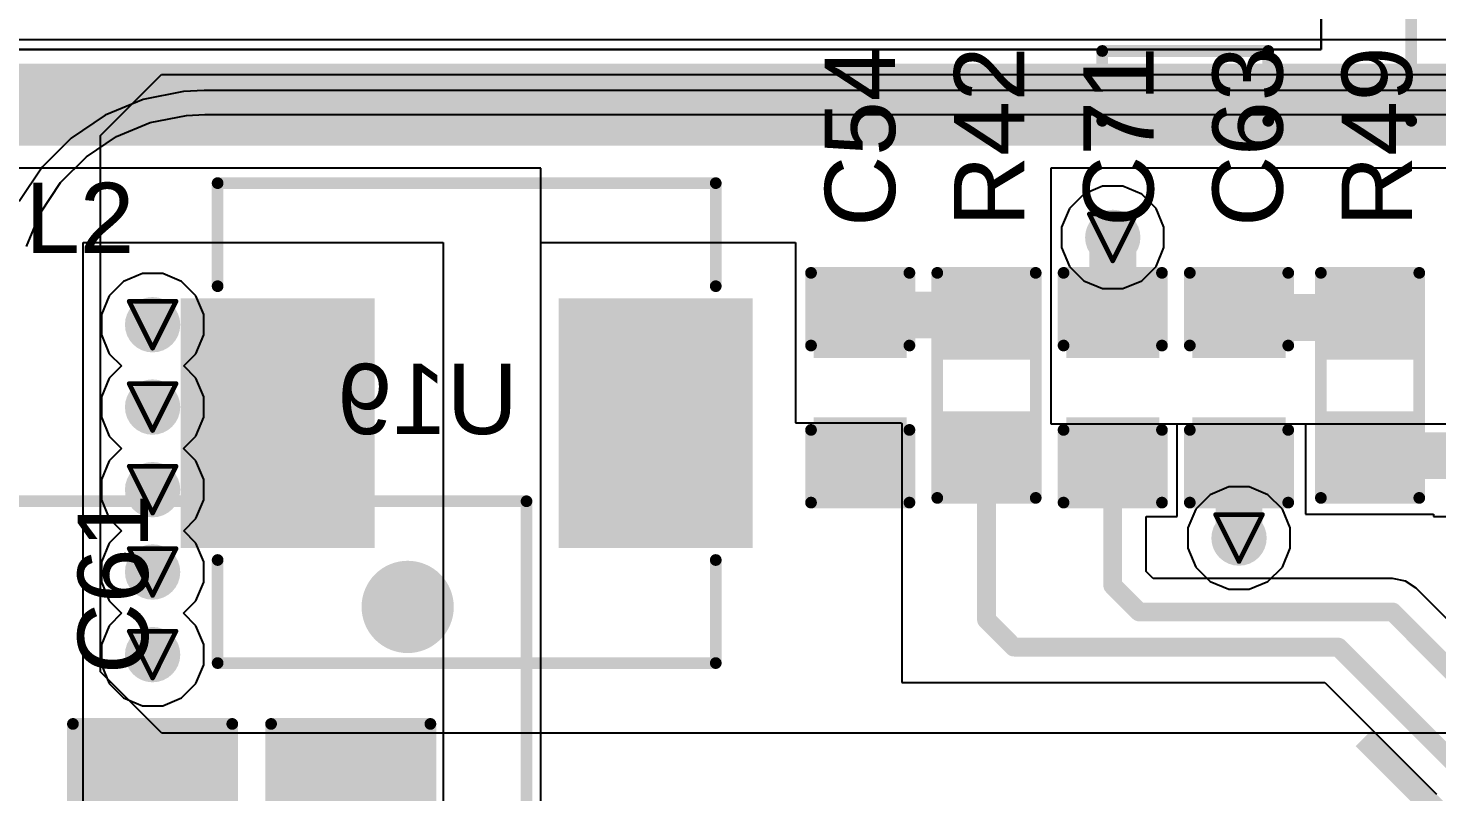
# Model space of a CAD drawing. Header units: inches. Extents: x 0 to 211, y 0 to 201.
# Drawn here: x 0.628 to 1.229, y 3.994 to 4.32 of the extents above; entities that cross this region are included whole.
import ezdxf

# ---------------------------------------------------------------- set-up
doc = ezdxf.new("R2010")
doc.units = ezdxf.units.IN
doc.header["$MEASUREMENT"] = 0
for name, color, linetype in [('Bottom Layer', 5, 'Continuous'), ('Bottom Overlay', 54, 'Continuous'), ('Drill Drawing', 1, 'Continuous'), ('Layer 1', 16, 'Continuous'), ('Layer 2', 76, 'Continuous'), ('Top Layer', 1, 'Continuous'), ('Top Overlay', 2, 'Continuous'), ('Top Paste', 8, 'Continuous'), ('Top Solder', 216, 'Continuous'), ('Via Holes', 16, 'Continuous')]:
    doc.layers.add(name, color=color, linetype=linetype)
doc.styles.add('Arial', font='', dxfattribs={"height": 0.2})
doc.styles.get('Arial').set_extended_font_data('Arial')

# ---------------------------------------------------------------- blocks, each defined once
blk = doc.blocks.new('VRB1212S_10WR3_B_8')
at = {"layer": 'Bottom Overlay'}
for points in [[(-0.43307, -0.1003, 0.005, 0.005, 0), (-0.43307, 0.27372, 0.005, 0.005, 0)], [(0.43307, 0.27372, 0.005, 0.005, 0), (-0.43307, 0.27372, 0.005, 0.005, 0)]]:
    blk.add_lwpolyline(points, format="xyseb", dxfattribs=at)
for points in [[(-0.43432, 0.27372, 0.0025, 0.0025, 1), (-0.43182, 0.27372, 0.0025, 0.0025, 1)], [(-0.43432, 0.27372, 0.0025, 0.0025, 1), (-0.43182, 0.27372, 0.0025, 0.0025, 1)], [(-0.37816, 0.223, 0.01969, 0.01969, 1), (-0.39784, 0.223, 0.01969, 0.01969, 1)], [(-0.40276, 0.223, 0.00984, 0.00984, 1), (-0.39292, 0.223, 0.00984, 0.00984, 1)], [(-0.38308, 0.223, 0.00984, 0.00984, 1), (-0.37324, 0.223, 0.00984, 0.00984, 1)]]:
    blk.add_lwpolyline(points, format="xyseb", close=True, dxfattribs=at)
blk = doc.blocks.new('R___0603_150')
at = {"layer": 'Top Layer'}
for points in [[(-0.015, 0.0175), (-0.015, -0.0175), (-0.045, -0.0175), (-0.045, 0.0175)], [(0.045, 0.0175), (0.045, -0.0175), (0.015, -0.0175), (0.015, 0.0175)]]:
    blk.add_hatch(color=1, dxfattribs=at).paths.add_polyline_path(points)
at = {"layer": 'Top Paste'}
for points in [[(-0.015, 0.0175), (-0.015, -0.0175), (-0.045, -0.0175), (-0.045, 0.0175)], [(0.045, 0.0175), (0.045, -0.0175), (0.015, -0.0175), (0.015, 0.0175)]]:
    blk.add_hatch(color=8, dxfattribs=at).paths.add_polyline_path(points)
at = {"layer": 'Top Solder'}
for points in [[(-0.011, 0.0215), (-0.011, -0.0215), (-0.049, -0.0215), (-0.049, 0.0215)], [(0.049, 0.0215), (0.049, -0.0215), (0.011, -0.0215), (0.011, 0.0215)]]:
    blk.add_hatch(color=216, dxfattribs=at).paths.add_polyline_path(points)
at = {"layer": 'Top Overlay'}
for points in [[(0.048, 0.021, 0.005, 0.005, 0), (-0.048, 0.021, 0.005, 0.005, 0)], [(-0.048, -0.021, 0.005, 0.005, 0), (-0.048, 0.021, 0.005, 0.005, 0)], [(0.048, -0.021, 0.005, 0.005, 0), (0.048, 0.021, 0.005, 0.005, 0)], [(0.048, -0.021, 0.005, 0.005, 0), (-0.048, -0.021, 0.005, 0.005, 0)]]:
    blk.add_lwpolyline(points, format="xyseb", dxfattribs=at)
for points in [[(-0.04925, 0.021, 0.0025, 0.0025, 1), (-0.04675, 0.021, 0.0025, 0.0025, 1)], [(-0.04925, 0.021, 0.0025, 0.0025, 1), (-0.04675, 0.021, 0.0025, 0.0025, 1)], [(0.04675, 0.021, 0.0025, 0.0025, 1), (0.04925, 0.021, 0.0025, 0.0025, 1)], [(0.04675, 0.021, 0.0025, 0.0025, 1), (0.04925, 0.021, 0.0025, 0.0025, 1)], [(-0.04925, -0.021, 0.0025, 0.0025, 1), (-0.04675, -0.021, 0.0025, 0.0025, 1)], [(-0.04925, -0.021, 0.0025, 0.0025, 1), (-0.04675, -0.021, 0.0025, 0.0025, 1)], [(0.04675, -0.021, 0.0025, 0.0025, 1), (0.04925, -0.021, 0.0025, 0.0025, 1)], [(0.04675, -0.021, 0.0025, 0.0025, 1), (0.04925, -0.021, 0.0025, 0.0025, 1)]]:
    blk.add_lwpolyline(points, format="xyseb", close=True, dxfattribs=at)
blk = doc.blocks.new('R___0603_157')
at = {"layer": 'Top Layer'}
for points in [[(-0.015, 0.0175), (-0.015, -0.0175), (-0.045, -0.0175), (-0.045, 0.0175)], [(0.045, 0.0175), (0.045, -0.0175), (0.015, -0.0175), (0.015, 0.0175)]]:
    blk.add_hatch(color=1, dxfattribs=at).paths.add_polyline_path(points)
at = {"layer": 'Top Paste'}
for points in [[(-0.015, 0.0175), (-0.015, -0.0175), (-0.045, -0.0175), (-0.045, 0.0175)], [(0.045, 0.0175), (0.045, -0.0175), (0.015, -0.0175), (0.015, 0.0175)]]:
    blk.add_hatch(color=8, dxfattribs=at).paths.add_polyline_path(points)
at = {"layer": 'Top Solder'}
for points in [[(-0.011, 0.0215), (-0.011, -0.0215), (-0.049, -0.0215), (-0.049, 0.0215)], [(0.049, 0.0215), (0.049, -0.0215), (0.011, -0.0215), (0.011, 0.0215)]]:
    blk.add_hatch(color=216, dxfattribs=at).paths.add_polyline_path(points)
at = {"layer": 'Top Overlay'}
for points in [[(-0.048, 0.021, 0.005, 0.005, 0), (-0.048, -0.021, 0.005, 0.005, 0)], [(-0.048, 0.021, 0.005, 0.005, 0), (0.048, 0.021, 0.005, 0.005, 0)], [(0.048, 0.021, 0.005, 0.005, 0), (0.048, -0.021, 0.005, 0.005, 0)], [(-0.048, -0.021, 0.005, 0.005, 0), (0.048, -0.021, 0.005, 0.005, 0)]]:
    blk.add_lwpolyline(points, format="xyseb", dxfattribs=at)
for points in [[(-0.04925, 0.021, 0.0025, 0.0025, 1), (-0.04675, 0.021, 0.0025, 0.0025, 1)], [(-0.04925, 0.021, 0.0025, 0.0025, 1), (-0.04675, 0.021, 0.0025, 0.0025, 1)], [(0.04675, 0.021, 0.0025, 0.0025, 1), (0.04925, 0.021, 0.0025, 0.0025, 1)], [(0.04675, 0.021, 0.0025, 0.0025, 1), (0.04925, 0.021, 0.0025, 0.0025, 1)], [(-0.04925, -0.021, 0.0025, 0.0025, 1), (-0.04675, -0.021, 0.0025, 0.0025, 1)], [(-0.04925, -0.021, 0.0025, 0.0025, 1), (-0.04675, -0.021, 0.0025, 0.0025, 1)], [(0.04675, -0.021, 0.0025, 0.0025, 1), (0.04925, -0.021, 0.0025, 0.0025, 1)], [(0.04675, -0.021, 0.0025, 0.0025, 1), (0.04925, -0.021, 0.0025, 0.0025, 1)]]:
    blk.add_lwpolyline(points, format="xyseb", close=True, dxfattribs=at)
blk = doc.blocks.new('YSPI0518S_4R7M_222')
at = {"layer": 'Top Layer'}
for points in [[(-0.11811, 0.04921), (-0.04331, 0.04921), (-0.04331, -0.04921), (-0.11811, -0.04921)], [(0.04331, 0.04921), (0.11811, 0.04921), (0.11811, -0.04921), (0.04331, -0.04921)]]:
    blk.add_hatch(color=1, dxfattribs=at).paths.add_polyline_path(points)
at = {"layer": 'Top Paste'}
for points in [[(-0.11811, 0.04921), (-0.04331, 0.04921), (-0.04331, -0.04921), (-0.11811, -0.04921)], [(0.04331, 0.04921), (0.11811, 0.04921), (0.11811, -0.04921), (0.04331, -0.04921)]]:
    blk.add_hatch(color=8, dxfattribs=at).paths.add_polyline_path(points)
at = {"layer": 'Top Solder'}
for points in [[(-0.12211, 0.05321), (-0.03931, 0.05321), (-0.03931, -0.05321), (-0.12211, -0.05321)], [(0.03931, 0.05321), (0.12211, 0.05321), (0.12211, -0.05321), (0.03931, -0.05321)]]:
    blk.add_hatch(color=216, dxfattribs=at).paths.add_polyline_path(points)
at = {"layer": 'Top Overlay'}
for points in [[(0.1063, 0.10236, 0.005, 0.005, 0), (-0.1063, 0.10236, 0.005, 0.005, 0)], [(-0.1063, 0.10236, 0.005, 0.005, 0), (-0.1063, 0.0584, 0.005, 0.005, 0)], [(0.1063, 0.10236, 0.005, 0.005, 0), (0.1063, 0.0584, 0.005, 0.005, 0)], [(-0.1063, -0.0584, 0.005, 0.005, 0), (-0.1063, -0.10236, 0.005, 0.005, 0)], [(0.1063, -0.0584, 0.005, 0.005, 0), (0.1063, -0.10236, 0.005, 0.005, 0)], [(0.1063, -0.10236, 0.005, 0.005, 0), (-0.1063, -0.10236, 0.005, 0.005, 0)]]:
    blk.add_lwpolyline(points, format="xyseb", dxfattribs=at)
for points in [[(-0.10755, 0.10236, 0.0025, 0.0025, 1), (-0.10505, 0.10236, 0.0025, 0.0025, 1)], [(-0.10755, 0.10236, 0.0025, 0.0025, 1), (-0.10505, 0.10236, 0.0025, 0.0025, 1)], [(0.10505, 0.10236, 0.0025, 0.0025, 1), (0.10755, 0.10236, 0.0025, 0.0025, 1)], [(0.10505, 0.10236, 0.0025, 0.0025, 1), (0.10755, 0.10236, 0.0025, 0.0025, 1)], [(-0.10755, 0.0584, 0.0025, 0.0025, 1), (-0.10505, 0.0584, 0.0025, 0.0025, 1)], [(0.10505, 0.0584, 0.0025, 0.0025, 1), (0.10755, 0.0584, 0.0025, 0.0025, 1)], [(-0.10755, -0.0584, 0.0025, 0.0025, 1), (-0.10505, -0.0584, 0.0025, 0.0025, 1)], [(0.10505, -0.0584, 0.0025, 0.0025, 1), (0.10755, -0.0584, 0.0025, 0.0025, 1)], [(-0.10755, -0.10236, 0.0025, 0.0025, 1), (-0.10505, -0.10236, 0.0025, 0.0025, 1)], [(-0.10755, -0.10236, 0.0025, 0.0025, 1), (-0.10505, -0.10236, 0.0025, 0.0025, 1)], [(0.10505, -0.10236, 0.0025, 0.0025, 1), (0.10755, -0.10236, 0.0025, 0.0025, 1)], [(0.10505, -0.10236, 0.0025, 0.0025, 1), (0.10755, -0.10236, 0.0025, 0.0025, 1)]]:
    blk.add_lwpolyline(points, format="xyseb", close=True, dxfattribs=at)
blk = doc.blocks.new('B8B_XH_A_LF__SN__B_224')
at = {"layer": 'Bottom Overlay'}
for points in [[(0.44094, -0.08986, 0.005, 0.005, 0), (0.44094, 0.13652, 0.005, 0.005, 0)], [(0.30906, -0.06008, 0.005, 0.005, 0), (0.37992, -0.06008, 0.005, 0.005, 0)], [(0.30906, -0.08986, 0.005, 0.005, 0), (0.30906, -0.06008, 0.005, 0.005, 0)], [(0.37992, -0.06008, 0.005, 0.005, 0), (0.37992, -0.08986, 0.005, 0.005, 0)], [(-0.44094, -0.08986, 0.005, 0.005, 0), (0.44094, -0.08986, 0.005, 0.005, 0)]]:
    blk.add_lwpolyline(points, format="xyseb", dxfattribs=at)
for points in [[(0.3078, -0.06008, 0.0025, 0.0025, 1), (0.3103, -0.06008, 0.0025, 0.0025, 1)], [(0.3078, -0.06008, 0.0025, 0.0025, 1), (0.3103, -0.06008, 0.0025, 0.0025, 1)], [(0.37867, -0.06008, 0.0025, 0.0025, 1), (0.38117, -0.06008, 0.0025, 0.0025, 1)], [(0.37867, -0.06008, 0.0025, 0.0025, 1), (0.38117, -0.06008, 0.0025, 0.0025, 1)], [(0.3078, -0.08986, 0.0025, 0.0025, 1), (0.3103, -0.08986, 0.0025, 0.0025, 1)], [(0.37867, -0.08986, 0.0025, 0.0025, 1), (0.38117, -0.08986, 0.0025, 0.0025, 1)], [(0.43969, -0.08986, 0.0025, 0.0025, 1), (0.44219, -0.08986, 0.0025, 0.0025, 1)], [(0.43969, -0.08986, 0.0025, 0.0025, 1), (0.44219, -0.08986, 0.0025, 0.0025, 1)]]:
    blk.add_lwpolyline(points, format="xyseb", close=True, dxfattribs=at)
blk = doc.blocks.new('C___0603_318')
at = {"layer": 'Top Layer'}
for points in [[(-0.015, 0.0175), (-0.015, -0.0175), (-0.045, -0.0175), (-0.045, 0.0175)], [(0.045, 0.0175), (0.045, -0.0175), (0.015, -0.0175), (0.015, 0.0175)]]:
    blk.add_hatch(color=1, dxfattribs=at).paths.add_polyline_path(points)
at = {"layer": 'Top Paste'}
for points in [[(-0.015, 0.0175), (-0.015, -0.0175), (-0.045, -0.0175), (-0.045, 0.0175)], [(0.045, 0.0175), (0.045, -0.0175), (0.015, -0.0175), (0.015, 0.0175)]]:
    blk.add_hatch(color=8, dxfattribs=at).paths.add_polyline_path(points)
at = {"layer": 'Top Solder'}
for points in [[(-0.01264, 0.01986), (-0.01264, -0.01986), (-0.04736, -0.01986), (-0.04736, 0.01986)], [(0.04736, 0.01986), (0.04736, -0.01986), (0.01264, -0.01986), (0.01264, 0.01986)]]:
    blk.add_hatch(color=216, dxfattribs=at).paths.add_polyline_path(points)
at = {"layer": 'Top Overlay'}
for points in [[(-0.049, -0.021, 0.005, 0.005, 0), (-0.049, 0.021, 0.005, 0.005, 0)], [(-0.018, 0.021, 0.005, 0.005, 0), (-0.049, 0.021, 0.005, 0.005, 0)], [(0.049, 0.021, 0.005, 0.005, 0), (0.018, 0.021, 0.005, 0.005, 0)], [(0.049, -0.021, 0.005, 0.005, 0), (0.049, 0.021, 0.005, 0.005, 0)], [(-0.018, -0.021, 0.005, 0.005, 0), (-0.049, -0.021, 0.005, 0.005, 0)], [(0.049, -0.021, 0.005, 0.005, 0), (0.018, -0.021, 0.005, 0.005, 0)]]:
    blk.add_lwpolyline(points, format="xyseb", dxfattribs=at)
for points in [[(-0.05025, 0.021, 0.0025, 0.0025, 1), (-0.04775, 0.021, 0.0025, 0.0025, 1)], [(-0.05025, 0.021, 0.0025, 0.0025, 1), (-0.04775, 0.021, 0.0025, 0.0025, 1)], [(-0.01925, 0.021, 0.0025, 0.0025, 1), (-0.01675, 0.021, 0.0025, 0.0025, 1)], [(0.01675, 0.021, 0.0025, 0.0025, 1), (0.01925, 0.021, 0.0025, 0.0025, 1)], [(0.04775, 0.021, 0.0025, 0.0025, 1), (0.05025, 0.021, 0.0025, 0.0025, 1)], [(0.04775, 0.021, 0.0025, 0.0025, 1), (0.05025, 0.021, 0.0025, 0.0025, 1)], [(-0.05025, -0.021, 0.0025, 0.0025, 1), (-0.04775, -0.021, 0.0025, 0.0025, 1)], [(-0.05025, -0.021, 0.0025, 0.0025, 1), (-0.04775, -0.021, 0.0025, 0.0025, 1)], [(-0.01925, -0.021, 0.0025, 0.0025, 1), (-0.01675, -0.021, 0.0025, 0.0025, 1)], [(0.01675, -0.021, 0.0025, 0.0025, 1), (0.01925, -0.021, 0.0025, 0.0025, 1)], [(0.04775, -0.021, 0.0025, 0.0025, 1), (0.05025, -0.021, 0.0025, 0.0025, 1)], [(0.04775, -0.021, 0.0025, 0.0025, 1), (0.05025, -0.021, 0.0025, 0.0025, 1)]]:
    blk.add_lwpolyline(points, format="xyseb", close=True, dxfattribs=at)
blk = doc.blocks.new('C___0603_325')
at = {"layer": 'Top Layer'}
for points in [[(-0.015, 0.0175), (-0.015, -0.0175), (-0.045, -0.0175), (-0.045, 0.0175)], [(0.045, 0.0175), (0.045, -0.0175), (0.015, -0.0175), (0.015, 0.0175)]]:
    blk.add_hatch(color=1, dxfattribs=at).paths.add_polyline_path(points)
at = {"layer": 'Top Paste'}
for points in [[(-0.015, 0.0175), (-0.015, -0.0175), (-0.045, -0.0175), (-0.045, 0.0175)], [(0.045, 0.0175), (0.045, -0.0175), (0.015, -0.0175), (0.015, 0.0175)]]:
    blk.add_hatch(color=8, dxfattribs=at).paths.add_polyline_path(points)
at = {"layer": 'Top Solder'}
for points in [[(-0.01264, 0.01986), (-0.01264, -0.01986), (-0.04736, -0.01986), (-0.04736, 0.01986)], [(0.04736, 0.01986), (0.04736, -0.01986), (0.01264, -0.01986), (0.01264, 0.01986)]]:
    blk.add_hatch(color=216, dxfattribs=at).paths.add_polyline_path(points)
at = {"layer": 'Top Overlay'}
for points in [[(-0.018, 0.021, 0.005, 0.005, 0), (-0.049, 0.021, 0.005, 0.005, 0)], [(-0.049, -0.021, 0.005, 0.005, 0), (-0.049, 0.021, 0.005, 0.005, 0)], [(0.049, 0.021, 0.005, 0.005, 0), (0.018, 0.021, 0.005, 0.005, 0)], [(0.049, -0.021, 0.005, 0.005, 0), (0.049, 0.021, 0.005, 0.005, 0)], [(-0.018, -0.021, 0.005, 0.005, 0), (-0.049, -0.021, 0.005, 0.005, 0)], [(0.049, -0.021, 0.005, 0.005, 0), (0.018, -0.021, 0.005, 0.005, 0)]]:
    blk.add_lwpolyline(points, format="xyseb", dxfattribs=at)
for points in [[(-0.05025, 0.021, 0.0025, 0.0025, 1), (-0.04775, 0.021, 0.0025, 0.0025, 1)], [(-0.05025, 0.021, 0.0025, 0.0025, 1), (-0.04775, 0.021, 0.0025, 0.0025, 1)], [(-0.01925, 0.021, 0.0025, 0.0025, 1), (-0.01675, 0.021, 0.0025, 0.0025, 1)], [(0.01675, 0.021, 0.0025, 0.0025, 1), (0.01925, 0.021, 0.0025, 0.0025, 1)], [(0.04775, 0.021, 0.0025, 0.0025, 1), (0.05025, 0.021, 0.0025, 0.0025, 1)], [(0.04775, 0.021, 0.0025, 0.0025, 1), (0.05025, 0.021, 0.0025, 0.0025, 1)], [(-0.05025, -0.021, 0.0025, 0.0025, 1), (-0.04775, -0.021, 0.0025, 0.0025, 1)], [(-0.05025, -0.021, 0.0025, 0.0025, 1), (-0.04775, -0.021, 0.0025, 0.0025, 1)], [(-0.01925, -0.021, 0.0025, 0.0025, 1), (-0.01675, -0.021, 0.0025, 0.0025, 1)], [(0.01675, -0.021, 0.0025, 0.0025, 1), (0.01925, -0.021, 0.0025, 0.0025, 1)], [(0.04775, -0.021, 0.0025, 0.0025, 1), (0.05025, -0.021, 0.0025, 0.0025, 1)], [(0.04775, -0.021, 0.0025, 0.0025, 1), (0.05025, -0.021, 0.0025, 0.0025, 1)]]:
    blk.add_lwpolyline(points, format="xyseb", close=True, dxfattribs=at)
blk = doc.blocks.new('C___0805_327')
at = {"layer": 'Top Layer'}
for points in [[(-0.06, 0.03), (-0.02, 0.03), (-0.02, -0.03), (-0.06, -0.03)], [(0.02, 0.03), (0.06, 0.03), (0.06, -0.03), (0.02, -0.03)]]:
    blk.add_hatch(color=1, dxfattribs=at).paths.add_polyline_path(points)
at = {"layer": 'Top Paste'}
for points in [[(-0.06, 0.03), (-0.02, 0.03), (-0.02, -0.03), (-0.06, -0.03)], [(0.02, 0.03), (0.06, 0.03), (0.06, -0.03), (0.02, -0.03)]]:
    blk.add_hatch(color=8, dxfattribs=at).paths.add_polyline_path(points)
at = {"layer": 'Top Solder'}
for points in [[(-0.06276, 0.03276), (-0.01724, 0.03276), (-0.01724, -0.03276), (-0.06276, -0.03276)], [(0.01724, 0.03276), (0.06276, 0.03276), (0.06276, -0.03276), (0.01724, -0.03276)]]:
    blk.add_hatch(color=216, dxfattribs=at).paths.add_polyline_path(points)
at = {"layer": 'Top Overlay'}
for points in [[(-0.024, 0.034, 0.005, 0.005, 0), (-0.064, 0.034, 0.005, 0.005, 0)], [(-0.064, 0.034, 0.005, 0.005, 0), (-0.064, -0.034, 0.005, 0.005, 0)], [(0.024, 0.034, 0.005, 0.005, 0), (0.064, 0.034, 0.005, 0.005, 0)], [(0.064, 0.034, 0.005, 0.005, 0), (0.064, -0.034, 0.005, 0.005, 0)], [(-0.064, -0.034, 0.005, 0.005, 0), (-0.024, -0.034, 0.005, 0.005, 0)], [(0.024, -0.034, 0.005, 0.005, 0), (0.064, -0.034, 0.005, 0.005, 0)]]:
    blk.add_lwpolyline(points, format="xyseb", dxfattribs=at)
for points in [[(-0.06525, 0.034, 0.0025, 0.0025, 1), (-0.06275, 0.034, 0.0025, 0.0025, 1)], [(-0.06525, 0.034, 0.0025, 0.0025, 1), (-0.06275, 0.034, 0.0025, 0.0025, 1)], [(-0.02525, 0.034, 0.0025, 0.0025, 1), (-0.02275, 0.034, 0.0025, 0.0025, 1)], [(0.02275, 0.034, 0.0025, 0.0025, 1), (0.02525, 0.034, 0.0025, 0.0025, 1)], [(0.06275, 0.034, 0.0025, 0.0025, 1), (0.06525, 0.034, 0.0025, 0.0025, 1)], [(0.06275, 0.034, 0.0025, 0.0025, 1), (0.06525, 0.034, 0.0025, 0.0025, 1)], [(-0.06525, -0.034, 0.0025, 0.0025, 1), (-0.06275, -0.034, 0.0025, 0.0025, 1)], [(-0.06525, -0.034, 0.0025, 0.0025, 1), (-0.06275, -0.034, 0.0025, 0.0025, 1)], [(-0.02525, -0.034, 0.0025, 0.0025, 1), (-0.02275, -0.034, 0.0025, 0.0025, 1)], [(0.02275, -0.034, 0.0025, 0.0025, 1), (0.02525, -0.034, 0.0025, 0.0025, 1)], [(0.06275, -0.034, 0.0025, 0.0025, 1), (0.06525, -0.034, 0.0025, 0.0025, 1)], [(0.06275, -0.034, 0.0025, 0.0025, 1), (0.06525, -0.034, 0.0025, 0.0025, 1)]]:
    blk.add_lwpolyline(points, format="xyseb", close=True, dxfattribs=at)
blk = doc.blocks.new('C___0805_328')
at = {"layer": 'Top Layer'}
for points in [[(-0.06, 0.03), (-0.02, 0.03), (-0.02, -0.03), (-0.06, -0.03)], [(0.02, 0.03), (0.06, 0.03), (0.06, -0.03), (0.02, -0.03)]]:
    blk.add_hatch(color=1, dxfattribs=at).paths.add_polyline_path(points)
at = {"layer": 'Top Paste'}
for points in [[(-0.06, 0.03), (-0.02, 0.03), (-0.02, -0.03), (-0.06, -0.03)], [(0.02, 0.03), (0.06, 0.03), (0.06, -0.03), (0.02, -0.03)]]:
    blk.add_hatch(color=8, dxfattribs=at).paths.add_polyline_path(points)
at = {"layer": 'Top Solder'}
for points in [[(-0.06276, 0.03276), (-0.01724, 0.03276), (-0.01724, -0.03276), (-0.06276, -0.03276)], [(0.01724, 0.03276), (0.06276, 0.03276), (0.06276, -0.03276), (0.01724, -0.03276)]]:
    blk.add_hatch(color=216, dxfattribs=at).paths.add_polyline_path(points)
at = {"layer": 'Top Overlay'}
for points in [[(-0.064, 0.034, 0.005, 0.005, 0), (-0.024, 0.034, 0.005, 0.005, 0)], [(-0.064, 0.034, 0.005, 0.005, 0), (-0.064, -0.034, 0.005, 0.005, 0)], [(0.024, 0.034, 0.005, 0.005, 0), (0.064, 0.034, 0.005, 0.005, 0)], [(0.064, 0.034, 0.005, 0.005, 0), (0.064, -0.034, 0.005, 0.005, 0)], [(-0.064, -0.034, 0.005, 0.005, 0), (-0.024, -0.034, 0.005, 0.005, 0)], [(0.024, -0.034, 0.005, 0.005, 0), (0.064, -0.034, 0.005, 0.005, 0)]]:
    blk.add_lwpolyline(points, format="xyseb", dxfattribs=at)
for points in [[(-0.06525, 0.034, 0.0025, 0.0025, 1), (-0.06275, 0.034, 0.0025, 0.0025, 1)], [(-0.06525, 0.034, 0.0025, 0.0025, 1), (-0.06275, 0.034, 0.0025, 0.0025, 1)], [(-0.02525, 0.034, 0.0025, 0.0025, 1), (-0.02275, 0.034, 0.0025, 0.0025, 1)], [(0.02275, 0.034, 0.0025, 0.0025, 1), (0.02525, 0.034, 0.0025, 0.0025, 1)], [(0.06275, 0.034, 0.0025, 0.0025, 1), (0.06525, 0.034, 0.0025, 0.0025, 1)], [(0.06275, 0.034, 0.0025, 0.0025, 1), (0.06525, 0.034, 0.0025, 0.0025, 1)], [(-0.06525, -0.034, 0.0025, 0.0025, 1), (-0.06275, -0.034, 0.0025, 0.0025, 1)], [(-0.06525, -0.034, 0.0025, 0.0025, 1), (-0.06275, -0.034, 0.0025, 0.0025, 1)], [(-0.02525, -0.034, 0.0025, 0.0025, 1), (-0.02275, -0.034, 0.0025, 0.0025, 1)], [(0.02275, -0.034, 0.0025, 0.0025, 1), (0.02525, -0.034, 0.0025, 0.0025, 1)], [(0.06275, -0.034, 0.0025, 0.0025, 1), (0.06525, -0.034, 0.0025, 0.0025, 1)], [(0.06275, -0.034, 0.0025, 0.0025, 1), (0.06525, -0.034, 0.0025, 0.0025, 1)]]:
    blk.add_lwpolyline(points, format="xyseb", close=True, dxfattribs=at)
blk = doc.blocks.new('C___0603_334')
at = {"layer": 'Top Layer'}
for points in [[(-0.015, 0.0175), (-0.015, -0.0175), (-0.045, -0.0175), (-0.045, 0.0175)], [(0.045, 0.0175), (0.045, -0.0175), (0.015, -0.0175), (0.015, 0.0175)]]:
    blk.add_hatch(color=1, dxfattribs=at).paths.add_polyline_path(points)
at = {"layer": 'Top Paste'}
for points in [[(-0.015, 0.0175), (-0.015, -0.0175), (-0.045, -0.0175), (-0.045, 0.0175)], [(0.045, 0.0175), (0.045, -0.0175), (0.015, -0.0175), (0.015, 0.0175)]]:
    blk.add_hatch(color=8, dxfattribs=at).paths.add_polyline_path(points)
at = {"layer": 'Top Solder'}
for points in [[(-0.01264, 0.01986), (-0.01264, -0.01986), (-0.04736, -0.01986), (-0.04736, 0.01986)], [(0.04736, 0.01986), (0.04736, -0.01986), (0.01264, -0.01986), (0.01264, 0.01986)]]:
    blk.add_hatch(color=216, dxfattribs=at).paths.add_polyline_path(points)
at = {"layer": 'Top Overlay'}
for points in [[(-0.049, -0.021, 0.005, 0.005, 0), (-0.049, 0.021, 0.005, 0.005, 0)], [(-0.018, 0.021, 0.005, 0.005, 0), (-0.049, 0.021, 0.005, 0.005, 0)], [(0.049, 0.021, 0.005, 0.005, 0), (0.018, 0.021, 0.005, 0.005, 0)], [(0.049, -0.021, 0.005, 0.005, 0), (0.049, 0.021, 0.005, 0.005, 0)], [(-0.018, -0.021, 0.005, 0.005, 0), (-0.049, -0.021, 0.005, 0.005, 0)], [(0.049, -0.021, 0.005, 0.005, 0), (0.018, -0.021, 0.005, 0.005, 0)]]:
    blk.add_lwpolyline(points, format="xyseb", dxfattribs=at)
for points in [[(-0.05025, 0.021, 0.0025, 0.0025, 1), (-0.04775, 0.021, 0.0025, 0.0025, 1)], [(-0.05025, 0.021, 0.0025, 0.0025, 1), (-0.04775, 0.021, 0.0025, 0.0025, 1)], [(-0.01925, 0.021, 0.0025, 0.0025, 1), (-0.01675, 0.021, 0.0025, 0.0025, 1)], [(0.01675, 0.021, 0.0025, 0.0025, 1), (0.01925, 0.021, 0.0025, 0.0025, 1)], [(0.04775, 0.021, 0.0025, 0.0025, 1), (0.05025, 0.021, 0.0025, 0.0025, 1)], [(0.04775, 0.021, 0.0025, 0.0025, 1), (0.05025, 0.021, 0.0025, 0.0025, 1)], [(-0.05025, -0.021, 0.0025, 0.0025, 1), (-0.04775, -0.021, 0.0025, 0.0025, 1)], [(-0.05025, -0.021, 0.0025, 0.0025, 1), (-0.04775, -0.021, 0.0025, 0.0025, 1)], [(-0.01925, -0.021, 0.0025, 0.0025, 1), (-0.01675, -0.021, 0.0025, 0.0025, 1)], [(0.01675, -0.021, 0.0025, 0.0025, 1), (0.01925, -0.021, 0.0025, 0.0025, 1)], [(0.04775, -0.021, 0.0025, 0.0025, 1), (0.05025, -0.021, 0.0025, 0.0025, 1)], [(0.04775, -0.021, 0.0025, 0.0025, 1), (0.05025, -0.021, 0.0025, 0.0025, 1)]]:
    blk.add_lwpolyline(points, format="xyseb", close=True, dxfattribs=at)

msp = doc.modelspace()

# ---------------------------------------------------------------- hatches: boundary and pattern name
at = {"layer": 'Bottom Layer'}
h = msp.add_hatch(color=5, dxfattribs=at)
edge = h.paths.add_edge_path()
edge.add_arc((1.09111, 4.23047), 0.01181, 0, 360)
h = msp.add_hatch(color=5, dxfattribs=at)
edge = h.paths.add_edge_path()
edge.add_arc((0.68131, 4.19323), 0.01181, 0, 360)
h = msp.add_hatch(color=5, dxfattribs=at)
edge = h.paths.add_edge_path()
edge.add_arc((0.68131, 4.15811), 0.01181, 0, 360)
h = msp.add_hatch(color=5, dxfattribs=at)
edge = h.paths.add_edge_path()
edge.add_arc((0.68131, 4.12287), 0.01181, 0, 360)
h = msp.add_hatch(color=5, dxfattribs=at)
edge = h.paths.add_edge_path()
edge.add_arc((1.145, 4.10224), 0.01181, 0, 360)
h = msp.add_hatch(color=5, dxfattribs=at)
edge = h.paths.add_edge_path()
edge.add_arc((0.68131, 4.08775), 0.01181, 0, 360)
h = msp.add_hatch(color=5, dxfattribs=at)
edge = h.paths.add_edge_path()
edge.add_arc((0.68131, 4.05251), 0.01181, 0, 360)
at = {"layer": 'Layer 1'}
h = msp.add_hatch(color=16, dxfattribs=at)
edge = h.paths.add_edge_path()
edge.add_arc((1.09111, 4.23047), 0.01181, 0, 360)
h = msp.add_hatch(color=16, dxfattribs=at)
edge = h.paths.add_edge_path()
edge.add_arc((0.68131, 4.19323), 0.01181, 0, 360)
h = msp.add_hatch(color=16, dxfattribs=at)
edge = h.paths.add_edge_path()
edge.add_arc((0.68131, 4.15811), 0.01181, 0, 360)
h = msp.add_hatch(color=16, dxfattribs=at)
edge = h.paths.add_edge_path()
edge.add_arc((0.68131, 4.12287), 0.01181, 0, 360)
h = msp.add_hatch(color=16, dxfattribs=at)
edge = h.paths.add_edge_path()
edge.add_arc((1.145, 4.10224), 0.01181, 0, 360)
h = msp.add_hatch(color=16, dxfattribs=at)
edge = h.paths.add_edge_path()
edge.add_arc((0.68131, 4.08775), 0.01181, 0, 360)
h = msp.add_hatch(color=16, dxfattribs=at)
edge = h.paths.add_edge_path()
edge.add_arc((0.68131, 4.05251), 0.01181, 0, 360)
at = {"layer": 'Layer 2'}
h = msp.add_hatch(color=76, dxfattribs=at)
edge = h.paths.add_edge_path()
edge.add_arc((1.09111, 4.23047), 0.01181, 0, 360)
h = msp.add_hatch(color=76, dxfattribs=at)
edge = h.paths.add_edge_path()
edge.add_arc((0.68131, 4.19323), 0.01181, 0, 360)
h = msp.add_hatch(color=76, dxfattribs=at)
edge = h.paths.add_edge_path()
edge.add_arc((0.68131, 4.15811), 0.01181, 0, 360)
h = msp.add_hatch(color=76, dxfattribs=at)
edge = h.paths.add_edge_path()
edge.add_arc((0.68131, 4.12287), 0.01181, 0, 360)
h = msp.add_hatch(color=76, dxfattribs=at)
edge = h.paths.add_edge_path()
edge.add_arc((1.145, 4.10224), 0.01181, 0, 360)
h = msp.add_hatch(color=76, dxfattribs=at)
edge = h.paths.add_edge_path()
edge.add_arc((0.68131, 4.08775), 0.01181, 0, 360)
h = msp.add_hatch(color=76, dxfattribs=at)
edge = h.paths.add_edge_path()
edge.add_arc((0.68131, 4.05251), 0.01181, 0, 360)
at = {"layer": 'Top Layer'}
h = msp.add_hatch(color=1, dxfattribs=at)
edge = h.paths.add_edge_path()
edge.add_arc((1.09111, 4.23047), 0.01181, 0, 360)
h = msp.add_hatch(color=1, dxfattribs=at)
edge = h.paths.add_edge_path()
edge.add_arc((0.68131, 4.19323), 0.01181, 0, 360)
h = msp.add_hatch(color=1, dxfattribs=at)
edge = h.paths.add_edge_path()
edge.add_arc((0.68131, 4.15811), 0.01181, 0, 360)
h = msp.add_hatch(color=1, dxfattribs=at)
edge = h.paths.add_edge_path()
edge.add_arc((0.68131, 4.12287), 0.01181, 0, 360)
h = msp.add_hatch(color=1, dxfattribs=at)
edge = h.paths.add_edge_path()
edge.add_arc((1.145, 4.10224), 0.01181, 0, 360)
h = msp.add_hatch(color=1, dxfattribs=at)
edge = h.paths.add_edge_path()
edge.add_arc((0.68131, 4.08775), 0.01181, 0, 360)
h = msp.add_hatch(color=1, dxfattribs=at)
edge = h.paths.add_edge_path()
edge.add_arc((0.68131, 4.05251), 0.01181, 0, 360)
msp.add_hatch(color=1, dxfattribs=at).paths.add_polyline_path([(1.24886, 3.95944), (1.25582, 3.9664), (1.20177, 4.02045), (1.19481, 4.01349)])
at = {"layer": 'Via Holes'}
h = msp.add_hatch(color=7, dxfattribs=at)
edge = h.paths.add_edge_path()
edge.add_arc((1.09111, 4.23047), 0.00591, 0, 360)
h = msp.add_hatch(color=7, dxfattribs=at)
edge = h.paths.add_edge_path()
edge.add_arc((0.68131, 4.19323), 0.00591, 0, 360)
h = msp.add_hatch(color=7, dxfattribs=at)
edge = h.paths.add_edge_path()
edge.add_arc((0.68131, 4.15811), 0.00591, 0, 360)
h = msp.add_hatch(color=7, dxfattribs=at)
edge = h.paths.add_edge_path()
edge.add_arc((0.68131, 4.12287), 0.00591, 0, 360)
h = msp.add_hatch(color=7, dxfattribs=at)
edge = h.paths.add_edge_path()
edge.add_arc((1.145, 4.10224), 0.00591, 0, 360)
h = msp.add_hatch(color=7, dxfattribs=at)
edge = h.paths.add_edge_path()
edge.add_arc((0.68131, 4.08775), 0.00591, 0, 360)
h = msp.add_hatch(color=7, dxfattribs=at)
edge = h.paths.add_edge_path()
edge.add_arc((0.68131, 4.05251), 0.00591, 0, 360)

# ---------------------------------------------------------------- linework, layer by layer
at = {"layer": 'Bottom Layer'}
for p, q in [((0.70329, 4.29313), (0.69452, 4.2927)), ((1.69585, 4.29313), (0.70329, 4.29313)), ((0.67732, 4.28928), (0.66112, 4.28257)), ((0.69452, 4.2927), (0.67732, 4.28928)), ((0.66112, 4.28257), (0.64654, 4.27283)), ((0.6803, 4.27948), (0.69577, 4.28255)), ((0.69577, 4.28255), (0.70354, 4.28294)), ((0.70354, 4.28294), (1.49577, 4.28294)), ((0.66595, 4.27353), (0.6803, 4.27948)), ((0.64654, 4.27283), (0.63414, 4.26043)), ((0.65304, 4.26491), (0.66595, 4.27353)), ((0.64206, 4.25393), (0.65304, 4.26491)), ((0.63414, 4.26043), (0.6244, 4.24584)), ((0.63343, 4.24102), (0.64206, 4.25393)), ((0.62749, 4.22667), (0.63343, 4.24102)), ((0.67697, 4.21504), (0.66895, 4.21172)), ((0.68565, 4.21504), (0.67697, 4.21504)), ((0.69366, 4.21172), (0.68565, 4.21504)), ((0.66895, 4.21172), (0.66282, 4.20559)), ((0.6998, 4.20559), (0.69366, 4.21172)), ((0.66282, 4.20559), (0.6595, 4.19757)), ((0.70312, 4.19757), (0.6998, 4.20559)), ((0.6595, 4.19757), (0.6595, 4.18889)), ((0.70312, 4.18889), (0.70312, 4.19757)), ((0.6595, 4.18889), (0.66282, 4.18088)), ((0.6998, 4.18088), (0.70312, 4.18889)), ((0.66282, 4.18088), (0.66802, 4.17567)), ((0.6946, 4.17567), (0.6998, 4.18088)), ((0.66802, 4.17567), (0.66282, 4.17047)), ((0.6998, 4.17047), (0.6946, 4.17567)), ((0.66282, 4.17047), (0.6595, 4.16245)), ((0.70312, 4.16245), (0.6998, 4.17047)), ((0.6595, 4.16245), (0.6595, 4.15377)), ((0.70312, 4.15377), (0.70312, 4.16245)), ((0.6595, 4.15377), (0.66282, 4.14576)), ((0.6998, 4.14576), (0.70312, 4.15377)), ((0.66282, 4.14576), (0.66809, 4.14049)), ((0.69453, 4.14049), (0.6998, 4.14576)), ((0.66809, 4.14049), (0.66282, 4.13522)), ((0.6998, 4.13522), (0.69453, 4.14049)), ((0.66282, 4.13522), (0.6595, 4.12721)), ((0.70312, 4.12721), (0.6998, 4.13522)), ((0.6595, 4.12721), (0.6595, 4.11853)), ((0.70312, 4.11853), (0.70312, 4.12721)), ((0.6595, 4.11853), (0.66282, 4.11051)), ((0.6998, 4.11051), (0.70312, 4.11853)), ((0.66282, 4.11051), (0.66802, 4.10531)), ((0.6946, 4.10531), (0.6998, 4.11051)), ((0.66802, 4.10531), (0.66282, 4.1001)), ((0.6998, 4.1001), (0.6946, 4.10531)), ((0.66282, 4.1001), (0.6595, 4.09209)), ((0.70312, 4.09209), (0.6998, 4.1001)), ((0.6595, 4.09209), (0.6595, 4.08341)), ((0.70312, 4.08341), (0.70312, 4.09209)), ((0.6595, 4.08341), (0.66282, 4.07539)), ((0.6998, 4.07539), (0.70312, 4.08341)), ((0.66282, 4.07539), (0.66809, 4.07013)), ((0.69453, 4.07013), (0.6998, 4.07539)), ((0.66282, 4.06486), (0.6595, 4.05684)), ((0.66809, 4.07013), (0.66282, 4.06486)), ((0.6998, 4.06486), (0.69453, 4.07013)), ((0.70312, 4.05684), (0.6998, 4.06486)), ((0.6595, 4.05684), (0.6595, 4.04817)), ((0.70312, 4.04817), (0.70312, 4.05684)), ((0.6595, 4.04817), (0.66282, 4.04015)), ((0.6998, 4.04015), (0.70312, 4.04817)), ((0.66282, 4.04015), (0.66895, 4.03402)), ((0.69366, 4.03402), (0.6998, 4.04015)), ((0.66895, 4.03402), (0.67697, 4.03069)), ((0.67697, 4.03069), (0.68565, 4.03069)), ((0.68565, 4.03069), (0.69366, 4.03402))]:
    msp.add_line(p, q, dxfattribs=at)
at = {"layer": 'Drill Drawing'}
for points in [[(1.08111, 4.24047, 0.002, 0.002, 0), (1.10111, 4.24047, 0.002, 0.002, 0)], [(1.08111, 4.24047, 0.002, 0.002, 0), (1.09111, 4.22047, 0.002, 0.002, 0)], [(1.09111, 4.22047, 0.002, 0.002, 0), (1.10111, 4.24047, 0.002, 0.002, 0)], [(0.67131, 4.20323, 0.002, 0.002, 0), (0.69131, 4.20323, 0.002, 0.002, 0)], [(0.67131, 4.20323, 0.002, 0.002, 0), (0.68131, 4.18323, 0.002, 0.002, 0)], [(0.68131, 4.18323, 0.002, 0.002, 0), (0.69131, 4.20323, 0.002, 0.002, 0)], [(0.67131, 4.16811, 0.002, 0.002, 0), (0.69131, 4.16811, 0.002, 0.002, 0)], [(0.67131, 4.16811, 0.002, 0.002, 0), (0.68131, 4.14811, 0.002, 0.002, 0)], [(0.68131, 4.14811, 0.002, 0.002, 0), (0.69131, 4.16811, 0.002, 0.002, 0)], [(0.67131, 4.13287, 0.002, 0.002, 0), (0.69131, 4.13287, 0.002, 0.002, 0)], [(0.67131, 4.13287, 0.002, 0.002, 0), (0.68131, 4.11287, 0.002, 0.002, 0)], [(0.68131, 4.11287, 0.002, 0.002, 0), (0.69131, 4.13287, 0.002, 0.002, 0)], [(1.135, 4.11224, 0.002, 0.002, 0), (1.155, 4.11224, 0.002, 0.002, 0)], [(1.135, 4.11224, 0.002, 0.002, 0), (1.145, 4.09224, 0.002, 0.002, 0)], [(1.145, 4.09224, 0.002, 0.002, 0), (1.155, 4.11224, 0.002, 0.002, 0)], [(0.67131, 4.09775, 0.002, 0.002, 0), (0.69131, 4.09775, 0.002, 0.002, 0)], [(0.67131, 4.09775, 0.002, 0.002, 0), (0.68131, 4.07775, 0.002, 0.002, 0)], [(0.68131, 4.07775, 0.002, 0.002, 0), (0.69131, 4.09775, 0.002, 0.002, 0)], [(0.67131, 4.06251, 0.002, 0.002, 0), (0.69131, 4.06251, 0.002, 0.002, 0)], [(0.67131, 4.06251, 0.002, 0.002, 0), (0.68131, 4.04251, 0.002, 0.002, 0)], [(0.68131, 4.04251, 0.002, 0.002, 0), (0.69131, 4.06251, 0.002, 0.002, 0)]]:
    msp.add_lwpolyline(points, format="xyseb", dxfattribs=at)
for points in [[(1.08061, 4.24047, 0.001, 0.001, 1), (1.08161, 4.24047, 0.001, 0.001, 1)], [(1.08061, 4.24047, 0.001, 0.001, 1), (1.08161, 4.24047, 0.001, 0.001, 1)], [(1.10061, 4.24047, 0.001, 0.001, 1), (1.10161, 4.24047, 0.001, 0.001, 1)], [(1.10061, 4.24047, 0.001, 0.001, 1), (1.10161, 4.24047, 0.001, 0.001, 1)], [(1.09061, 4.22047, 0.001, 0.001, 1), (1.09161, 4.22047, 0.001, 0.001, 1)], [(1.09061, 4.22047, 0.001, 0.001, 1), (1.09161, 4.22047, 0.001, 0.001, 1)], [(0.67081, 4.20323, 0.001, 0.001, 1), (0.67181, 4.20323, 0.001, 0.001, 1)], [(0.67081, 4.20323, 0.001, 0.001, 1), (0.67181, 4.20323, 0.001, 0.001, 1)], [(0.69081, 4.20323, 0.001, 0.001, 1), (0.69181, 4.20323, 0.001, 0.001, 1)], [(0.69081, 4.20323, 0.001, 0.001, 1), (0.69181, 4.20323, 0.001, 0.001, 1)], [(0.68081, 4.18323, 0.001, 0.001, 1), (0.68181, 4.18323, 0.001, 0.001, 1)], [(0.68081, 4.18323, 0.001, 0.001, 1), (0.68181, 4.18323, 0.001, 0.001, 1)], [(0.67081, 4.16811, 0.001, 0.001, 1), (0.67181, 4.16811, 0.001, 0.001, 1)], [(0.67081, 4.16811, 0.001, 0.001, 1), (0.67181, 4.16811, 0.001, 0.001, 1)], [(0.69081, 4.16811, 0.001, 0.001, 1), (0.69181, 4.16811, 0.001, 0.001, 1)], [(0.69081, 4.16811, 0.001, 0.001, 1), (0.69181, 4.16811, 0.001, 0.001, 1)], [(0.68081, 4.14811, 0.001, 0.001, 1), (0.68181, 4.14811, 0.001, 0.001, 1)], [(0.68081, 4.14811, 0.001, 0.001, 1), (0.68181, 4.14811, 0.001, 0.001, 1)], [(0.67081, 4.13287, 0.001, 0.001, 1), (0.67181, 4.13287, 0.001, 0.001, 1)], [(0.67081, 4.13287, 0.001, 0.001, 1), (0.67181, 4.13287, 0.001, 0.001, 1)], [(0.69081, 4.13287, 0.001, 0.001, 1), (0.69181, 4.13287, 0.001, 0.001, 1)], [(0.69081, 4.13287, 0.001, 0.001, 1), (0.69181, 4.13287, 0.001, 0.001, 1)], [(0.68081, 4.11287, 0.001, 0.001, 1), (0.68181, 4.11287, 0.001, 0.001, 1)], [(0.68081, 4.11287, 0.001, 0.001, 1), (0.68181, 4.11287, 0.001, 0.001, 1)], [(1.1345, 4.11224, 0.001, 0.001, 1), (1.1355, 4.11224, 0.001, 0.001, 1)], [(1.1345, 4.11224, 0.001, 0.001, 1), (1.1355, 4.11224, 0.001, 0.001, 1)], [(1.1545, 4.11224, 0.001, 0.001, 1), (1.1555, 4.11224, 0.001, 0.001, 1)], [(1.1545, 4.11224, 0.001, 0.001, 1), (1.1555, 4.11224, 0.001, 0.001, 1)], [(0.67081, 4.09775, 0.001, 0.001, 1), (0.67181, 4.09775, 0.001, 0.001, 1)], [(0.67081, 4.09775, 0.001, 0.001, 1), (0.67181, 4.09775, 0.001, 0.001, 1)], [(0.69081, 4.09775, 0.001, 0.001, 1), (0.69181, 4.09775, 0.001, 0.001, 1)], [(0.69081, 4.09775, 0.001, 0.001, 1), (0.69181, 4.09775, 0.001, 0.001, 1)], [(1.1445, 4.09224, 0.001, 0.001, 1), (1.1455, 4.09224, 0.001, 0.001, 1)], [(1.1445, 4.09224, 0.001, 0.001, 1), (1.1455, 4.09224, 0.001, 0.001, 1)], [(0.68081, 4.07775, 0.001, 0.001, 1), (0.68181, 4.07775, 0.001, 0.001, 1)], [(0.68081, 4.07775, 0.001, 0.001, 1), (0.68181, 4.07775, 0.001, 0.001, 1)], [(0.67081, 4.06251, 0.001, 0.001, 1), (0.67181, 4.06251, 0.001, 0.001, 1)], [(0.67081, 4.06251, 0.001, 0.001, 1), (0.67181, 4.06251, 0.001, 0.001, 1)], [(0.69081, 4.06251, 0.001, 0.001, 1), (0.69181, 4.06251, 0.001, 0.001, 1)], [(0.69081, 4.06251, 0.001, 0.001, 1), (0.69181, 4.06251, 0.001, 0.001, 1)], [(0.68081, 4.04251, 0.001, 0.001, 1), (0.68181, 4.04251, 0.001, 0.001, 1)], [(0.68081, 4.04251, 0.001, 0.001, 1), (0.68181, 4.04251, 0.001, 0.001, 1)]]:
    msp.add_lwpolyline(points, format="xyseb", close=True, dxfattribs=at)
at = {"layer": 'Layer 1'}
for p, q in [((1.18, 4.43), (1.18, 4.3106)), ((1.18, 4.3106), (1.18, 4.43)), ((1.18, 4.3106), (0.36414, 4.3106)), ((0.36414, 4.3106), (1.18, 4.3106)), ((0.67697, 4.21504), (0.66895, 4.21172)), ((0.68565, 4.21504), (0.67697, 4.21504)), ((0.69366, 4.21172), (0.68565, 4.21504)), ((0.66895, 4.21172), (0.66282, 4.20559)), ((0.6998, 4.20559), (0.69366, 4.21172)), ((0.66282, 4.20559), (0.6595, 4.19757)), ((0.70312, 4.19757), (0.6998, 4.20559)), ((0.6595, 4.19757), (0.6595, 4.18889)), ((0.70312, 4.18889), (0.70312, 4.19757)), ((0.6595, 4.18889), (0.66282, 4.18088)), ((0.6998, 4.18088), (0.70312, 4.18889)), ((0.66282, 4.18088), (0.66802, 4.17567)), ((0.6946, 4.17567), (0.6998, 4.18088)), ((0.66802, 4.17567), (0.66282, 4.17047)), ((0.6998, 4.17047), (0.6946, 4.17567)), ((0.66282, 4.17047), (0.6595, 4.16245)), ((0.70312, 4.16245), (0.6998, 4.17047)), ((0.6595, 4.16245), (0.6595, 4.15377)), ((0.70312, 4.15377), (0.70312, 4.16245)), ((0.6595, 4.15377), (0.66282, 4.14576)), ((0.6998, 4.14576), (0.70312, 4.15377)), ((0.66282, 4.14576), (0.66809, 4.14049)), ((0.69453, 4.14049), (0.6998, 4.14576)), ((0.66809, 4.14049), (0.66282, 4.13522)), ((0.6998, 4.13522), (0.69453, 4.14049)), ((0.66282, 4.13522), (0.6595, 4.12721)), ((0.70312, 4.12721), (0.6998, 4.13522)), ((0.6595, 4.12721), (0.6595, 4.11853)), ((0.70312, 4.11853), (0.70312, 4.12721)), ((0.6595, 4.11853), (0.66282, 4.11051)), ((0.6998, 4.11051), (0.70312, 4.11853)), ((0.66282, 4.11051), (0.66802, 4.10531)), ((0.6946, 4.10531), (0.6998, 4.11051)), ((0.66802, 4.10531), (0.66282, 4.1001)), ((0.6998, 4.1001), (0.6946, 4.10531)), ((0.66282, 4.1001), (0.6595, 4.09209)), ((0.70312, 4.09209), (0.6998, 4.1001)), ((0.6595, 4.09209), (0.6595, 4.08341)), ((0.70312, 4.08341), (0.70312, 4.09209)), ((0.6595, 4.08341), (0.66282, 4.07539)), ((0.6998, 4.07539), (0.70312, 4.08341)), ((0.66282, 4.07539), (0.66809, 4.07013)), ((0.69453, 4.07013), (0.6998, 4.07539)), ((0.66282, 4.06486), (0.6595, 4.05684)), ((0.66809, 4.07013), (0.66282, 4.06486)), ((0.6998, 4.06486), (0.69453, 4.07013)), ((0.70312, 4.05684), (0.6998, 4.06486)), ((0.6595, 4.05684), (0.6595, 4.04817)), ((0.70312, 4.04817), (0.70312, 4.05684)), ((0.6595, 4.04817), (0.66282, 4.04015)), ((0.6998, 4.04015), (0.70312, 4.04817)), ((0.66282, 4.04015), (0.66895, 4.03402)), ((0.69366, 4.03402), (0.6998, 4.04015)), ((0.66895, 4.03402), (0.67697, 4.03069)), ((0.67697, 4.03069), (0.68565, 4.03069)), ((0.68565, 4.03069), (0.69366, 4.03402))]:
    msp.add_line(p, q, dxfattribs=at)
at = {"layer": 'Layer 2'}
for p, q in [((0.65904, 4.27391), (0.68513, 4.3)), ((0.68513, 4.3), (1.42574, 4.3)), ((0.65904, 4.04522), (0.65904, 4.27391)), ((1.08677, 4.25228), (1.07875, 4.24896)), ((1.09545, 4.25228), (1.08677, 4.25228)), ((1.10346, 4.24896), (1.09545, 4.25228)), ((1.07875, 4.24896), (1.07262, 4.24283)), ((1.1096, 4.24283), (1.10346, 4.24896)), ((1.07262, 4.24283), (1.0693, 4.23481)), ((1.11292, 4.23481), (1.1096, 4.24283)), ((1.0693, 4.23481), (1.0693, 4.22613)), ((1.11292, 4.22613), (1.11292, 4.23481)), ((1.0693, 4.22613), (1.07262, 4.21812)), ((1.1096, 4.21812), (1.11292, 4.22613)), ((1.07262, 4.21812), (1.07875, 4.21198)), ((1.10346, 4.21198), (1.1096, 4.21812)), ((1.07875, 4.21198), (1.08677, 4.20866)), ((1.08677, 4.20866), (1.09545, 4.20866)), ((1.09545, 4.20866), (1.10346, 4.21198)), ((1.13265, 4.12073), (1.12651, 4.11459)), ((1.14066, 4.12405), (1.13265, 4.12073)), ((1.14934, 4.12405), (1.14066, 4.12405)), ((1.15735, 4.12073), (1.14934, 4.12405)), ((1.16349, 4.11459), (1.15735, 4.12073)), ((1.12651, 4.11459), (1.12319, 4.10658)), ((1.16681, 4.10658), (1.16349, 4.11459)), ((1.12319, 4.10658), (1.12319, 4.0979)), ((1.16681, 4.0979), (1.16681, 4.10658)), ((1.12319, 4.0979), (1.12651, 4.08988)), ((1.16349, 4.08988), (1.16681, 4.0979)), ((1.12651, 4.08988), (1.13265, 4.08375)), ((1.15735, 4.08375), (1.16349, 4.08988)), ((1.13265, 4.08375), (1.14066, 4.08043)), ((1.14934, 4.08043), (1.15735, 4.08375)), ((1.14066, 4.08043), (1.14934, 4.08043)), ((0.68531, 4.01895), (0.65904, 4.04522)), ((1.42577, 4.01895), (0.68531, 4.01895))]:
    msp.add_line(p, q, dxfattribs=at)
at = {"layer": 'Top Layer'}
for p, q in [((1.80191, 4.3148), (0.6007, 4.3148)), ((0.84701, 4.25995), (0.61254, 4.25995)), ((0.84701, 3.96875), (0.84701, 4.25995)), ((1.74784, 4.26), (1.06472, 4.26)), ((1.06472, 4.26), (1.06472, 4.15092)), ((0.65173, 4.22835), (0.80528, 4.22835)), ((0.65173, 3.97895), (0.65173, 4.22835)), ((0.80528, 4.22835), (0.80528, 3.97895)), ((0.84701, 4.22835), (0.95574, 4.22835)), ((0.84701, 3.9861), (0.84701, 4.22835)), ((0.95574, 4.22835), (0.95574, 4.15136)), ((0.95574, 4.15136), (1.00083, 4.15136)), ((1.00083, 4.15136), (1.0011, 4.15108)), ((1.0011, 4.15108), (1.0011, 4.04061)), ((1.06472, 4.15092), (1.74784, 4.15092)), ((1.11861, 4.11136), (1.11861, 4.15092)), ((1.11861, 4.15092), (1.17344, 4.15092)), ((1.17344, 4.15092), (1.17344, 4.11236)), ((1.17344, 4.11236), (1.22804, 4.11236)), ((1.22804, 4.11236), (1.22804, 4.11136)), ((1.10538, 4.0879), (1.10538, 4.11136)), ((1.10538, 4.11136), (1.11861, 4.11136)), ((1.22804, 4.11136), (1.24127, 4.11136)), ((1.1083, 4.08498), (1.10538, 4.0879)), ((1.21053, 4.08498), (1.1083, 4.08498)), ((1.216, 4.0839), (1.21053, 4.08498)), ((1.21053, 4.08498), (1.21053, 4.08498)), ((1.22063, 4.0808), (1.216, 4.0839)), ((1.23534, 4.0661), (1.22063, 4.0808)), ((1.0011, 4.04061), (1.18161, 4.04061)), ((1.18161, 4.04061), (1.22927, 3.99296))]:
    msp.add_line(p, q, dxfattribs=at)
for points in [[(0.50457, 4.28707, 0.035, 0.035, 0), (1.80191, 4.28707, 0.035, 0.035, 0)], [(1.09111, 4.19636, 0.02, 0.02, 0), (1.09111, 4.23047, 0.02, 0.02, 0)], [(0.98433, 4.19736, 0.02, 0.02, 0), (1.03722, 4.19736, 0.02, 0.02, 0)], [(1.145, 4.19636, 0.02, 0.02, 0), (1.20094, 4.19636, 0.02, 0.02, 0)], [(1.145, 4.10224, 0.02, 0.02, 0), (1.145, 4.13636, 0.02, 0.02, 0)], [(1.20094, 4.13736, 0.02, 0.02, 0), (1.25454, 4.13736, 0.02, 0.02, 0)], [(1.03722, 4.0674, 0.008, 0.008, 0), (1.03722, 4.13736, 0.008, 0.008, 0)], [(1.09111, 4.08199, 0.008, 0.008, 0), (1.09111, 4.13636, 0.008, 0.008, 0)], [(1.09111, 4.08199, 0.008, 0.008, 0), (1.10239, 4.07071, 0.008, 0.008, 0)], [(1.03722, 4.0674, 0.008, 0.008, 0), (1.0489, 4.05571, 0.008, 0.008, 0)], [(1.10239, 4.07071, 0.008, 0.008, 0), (1.21053, 4.07071, 0.008, 0.008, 0)], [(1.21053, 4.07071, 0.008, 0.008, 0), (1.29466, 3.98659, 0.008, 0.008, 0)], [(1.0489, 4.05571, 0.008, 0.008, 0), (1.1874, 4.05571, 0.008, 0.008, 0)], [(1.1874, 4.05571, 0.008, 0.008, 0), (1.25652, 3.98659, 0.008, 0.008, 0)]]:
    msp.add_lwpolyline(points, format="xyseb", dxfattribs=at)
for points in [[(1.08611, 4.23047, 0.01, 0.01, 1), (1.09611, 4.23047, 0.01, 0.01, 1)], [(0.97933, 4.19736, 0.01, 0.01, 1), (0.98933, 4.19736, 0.01, 0.01, 1)], [(1.03222, 4.19736, 0.01, 0.01, 1), (1.04222, 4.19736, 0.01, 0.01, 1)], [(1.08611, 4.19636, 0.01, 0.01, 1), (1.09611, 4.19636, 0.01, 0.01, 1)], [(1.14, 4.19636, 0.01, 0.01, 1), (1.15, 4.19636, 0.01, 0.01, 1)], [(1.19594, 4.19636, 0.01, 0.01, 1), (1.20594, 4.19636, 0.01, 0.01, 1)], [(1.14, 4.13636, 0.01, 0.01, 1), (1.15, 4.13636, 0.01, 0.01, 1)], [(1.19594, 4.13736, 0.01, 0.01, 1), (1.20594, 4.13736, 0.01, 0.01, 1)], [(1.03522, 4.13736, 0.004, 0.004, 1), (1.03922, 4.13736, 0.004, 0.004, 1)], [(1.08911, 4.13636, 0.004, 0.004, 1), (1.09311, 4.13636, 0.004, 0.004, 1)], [(1.14, 4.10224, 0.01, 0.01, 1), (1.15, 4.10224, 0.01, 0.01, 1)], [(1.08911, 4.08199, 0.004, 0.004, 1), (1.09311, 4.08199, 0.004, 0.004, 1)], [(1.08911, 4.08199, 0.004, 0.004, 1), (1.09311, 4.08199, 0.004, 0.004, 1)], [(1.03522, 4.0674, 0.004, 0.004, 1), (1.03922, 4.0674, 0.004, 0.004, 1)], [(1.03522, 4.0674, 0.004, 0.004, 1), (1.03922, 4.0674, 0.004, 0.004, 1)], [(1.10039, 4.07071, 0.004, 0.004, 1), (1.10439, 4.07071, 0.004, 0.004, 1)], [(1.10039, 4.07071, 0.004, 0.004, 1), (1.10439, 4.07071, 0.004, 0.004, 1)], [(1.20853, 4.07071, 0.004, 0.004, 1), (1.21253, 4.07071, 0.004, 0.004, 1)], [(1.20853, 4.07071, 0.004, 0.004, 1), (1.21253, 4.07071, 0.004, 0.004, 1)], [(1.0469, 4.05571, 0.004, 0.004, 1), (1.0509, 4.05571, 0.004, 0.004, 1)], [(1.0469, 4.05571, 0.004, 0.004, 1), (1.0509, 4.05571, 0.004, 0.004, 1)], [(1.1854, 4.05571, 0.004, 0.004, 1), (1.1894, 4.05571, 0.004, 0.004, 1)], [(1.1854, 4.05571, 0.004, 0.004, 1), (1.1894, 4.05571, 0.004, 0.004, 1)]]:
    msp.add_lwpolyline(points, format="xyseb", close=True, dxfattribs=at)

# ---------------------------------------------------------------- block references
msp.add_blockref('B8B_XH_A_LF__SN__B_224', (0.77756, 4.37008))
for name, p, rotation in [('YSPI0518S_4R7M_222', (0.81537, 4.15127), 180), ('C___0603_334', (0.98333, 4.16636), 270), ('R___0603_157', (1.03722, 4.16736), 90), ('C___0603_318', (1.09111, 4.16636), 270), ('C___0603_325', (1.145, 4.16636), 270), ('R___0603_150', (1.20094, 4.16736), 270), ('VRB1212S_10WR3_B_8', (0.56718, 3.68486), 270), ('C___0805_327', (0.68131, 3.95895), 90), ('C___0805_328', (0.76588, 3.95895), 90)]:
    msp.add_blockref(name, p, dxfattribs=dict(rotation=rotation))

# ---------------------------------------------------------------- texts
at = {"layer": 'Bottom Overlay', "style": 'Arial', "text_generation_flag": 2}
msp.add_text('U19', height=0.03, dxfattribs=at).set_placement((0.83716, 4.14657))
at = {"layer": 'Top Overlay', "style": 'Arial'}
for s, p in [('C54', (0.99822, 4.23501)), ('R42', (1.05337, 4.23501)), ('C71', (1.10852, 4.23501)), ('C63', (1.16367, 4.23501)), ('R49', (1.21881, 4.23501)), ('C61', (0.67935, 4.04422))]:
    msp.add_text(s, height=0.03, rotation=90, dxfattribs=at).set_placement(p)
msp.add_text('L2', height=0.03, dxfattribs=at).set_placement((0.62692, 4.2238))

doc.saveas('drawing.dxf')
